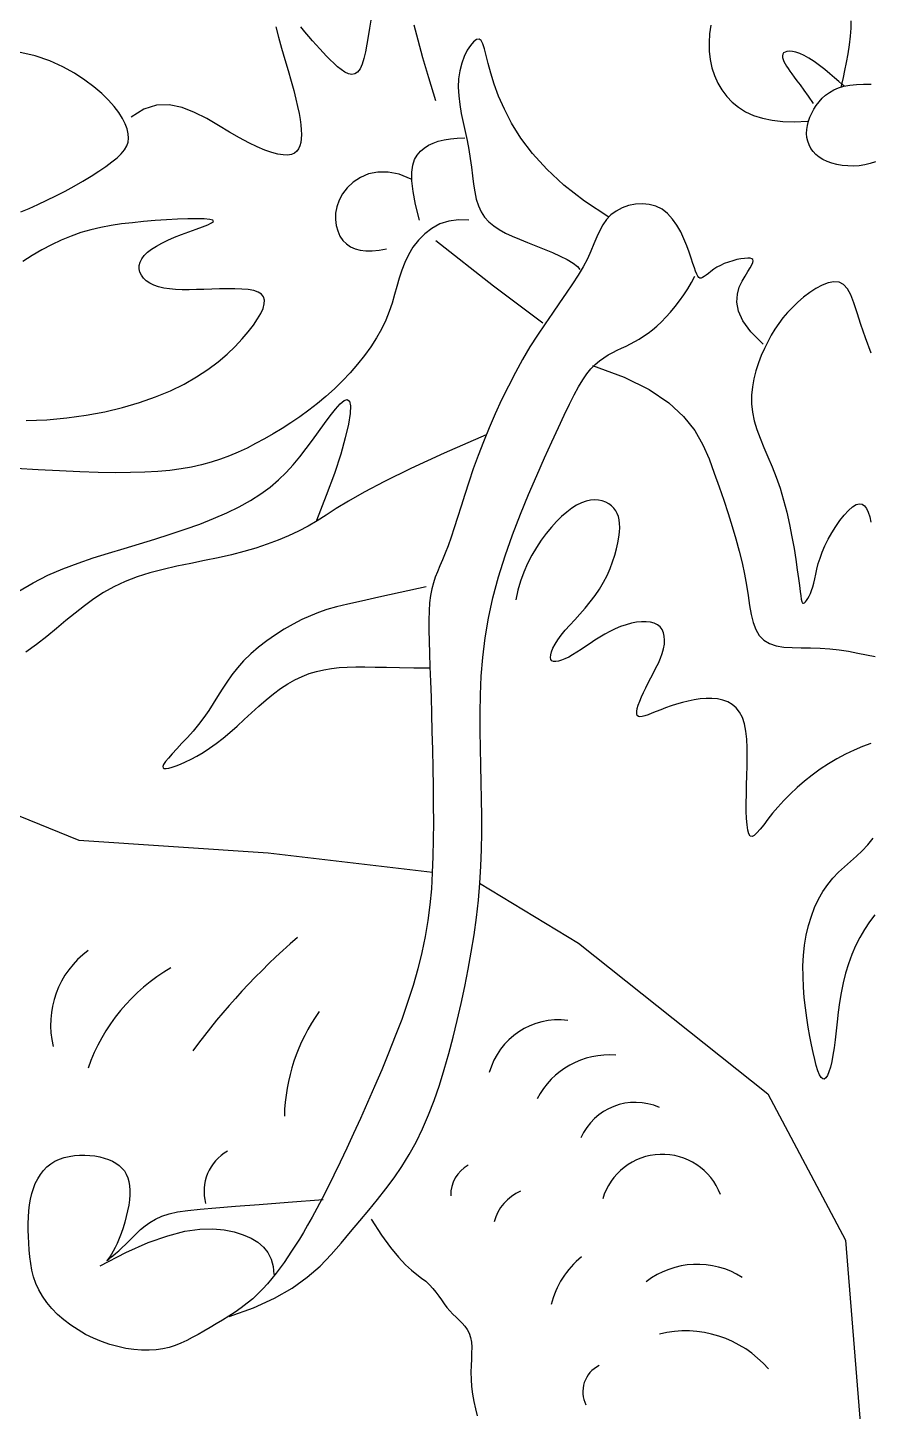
# Model space of a CAD drawing. Extents: x 2475 to 5335, y 627 to 2827.
# Drawn here: x 3657.5 to 3806.6, y 2127.4 to 2372.1 of the extents above; entities that cross this region are included whole.
import ezdxf

# ---------------------------------------------------------------- set-up
doc = ezdxf.new("R2010")
doc.units = 0
doc.header["$MEASUREMENT"] = 0
doc.layers.add('3', color=3, linetype='CONTINUOUS')
doc.layers.add('7', color=7, linetype='CONTINUOUS')

msp = doc.modelspace()

# ---------------------------------------------------------------- linework, layer by layer
at = {"layer": '3'}
for points in [[(3701.41, 2372.22), (3701.88, 2370.41), (3702.42, 2368.47), (3703, 2366.48), (3703.58, 2364.51), (3704.11, 2362.65), (3704.57, 2360.97), (3704.96, 2359.47), (3705.27, 2358.13), (3705.52, 2356.92), (3705.71, 2355.85), (3705.83, 2354.88), (3705.91, 2354), (3705.93, 2353.2), (3705.91, 2352.45), (3705.82, 2351.77), (3705.67, 2351.17), (3705.44, 2350.65), (3705.12, 2350.22), (3704.7, 2349.89), (3704.16, 2349.66), (3703.5, 2349.56), (3702.71, 2349.58), (3701.77, 2349.72), (3700.7, 2350.01), (3699.48, 2350.43), (3698.13, 2351), (3696.62, 2351.72), (3694.98, 2352.59), (3693.19, 2353.62), (3691.25, 2354.79), (3689.19, 2356), (3687.04, 2357.09), (3684.83, 2357.95), (3682.57, 2358.42), (3680.3, 2358.39), (3678.05, 2357.7), (3675.83, 2356.23)], [(3718.19, 2373.44), (3717.96, 2371.98), (3717.74, 2370.54), (3717.51, 2369.14), (3717.26, 2367.84), (3716.99, 2366.65), (3716.67, 2365.63), (3716.3, 2364.81), (3715.88, 2364.23), (3715.39, 2363.91), (3714.85, 2363.82), (3714.26, 2363.94), (3713.64, 2364.23), (3712.99, 2364.66), (3712.33, 2365.18), (3711.67, 2365.78), (3711.03, 2366.41), (3710.4, 2367.05), (3709.79, 2367.7), (3709.17, 2368.36), (3708.55, 2369.05), (3707.92, 2369.77), (3707.26, 2370.54), (3706.56, 2371.35), (3705.81, 2372.23)], [(3729.72, 2359.14), (3728.47, 2363.22), (3727.43, 2366.78), (3726.59, 2369.86), (3725.9, 2372.53)], [(3778.37, 2372.54), (3778.13, 2370.99), (3778.03, 2369.45), (3778.07, 2367.92), (3778.24, 2366.43), (3778.55, 2364.99), (3779, 2363.61), (3779.59, 2362.3), (3780.3, 2361.07), (3781.16, 2359.94), (3782.14, 2358.92), (3783.26, 2358.01), (3784.51, 2357.23), (3785.92, 2356.58), (3787.47, 2356.07), (3789.2, 2355.71), (3791.09, 2355.5), (3793.17, 2355.44), (3795.43, 2355.56)], [(3801.42, 2361.58), (3801.58, 2362.26), (3801.8, 2363.26), (3802.07, 2364.51), (3802.36, 2365.93), (3802.64, 2367.47), (3802.89, 2369.05), (3803.07, 2370.59), (3803.17, 2372.02), (3803.17, 2373.3)], [(3760.3, 2338.56), (3756.01, 2341.39), (3752.37, 2344.23), (3749.32, 2347.06), (3746.81, 2349.85), (3744.76, 2352.57), (3743.12, 2355.18), (3741.83, 2357.67), (3740.82, 2359.99), (3740.04, 2362.11), (3739.44, 2364.03), (3738.98, 2365.72), (3738.62, 2367.15), (3738.31, 2368.32), (3738.03, 2369.21), (3737.73, 2369.79), (3737.36, 2370.05), (3736.91, 2369.98), (3736.39, 2369.6), (3735.83, 2368.95), (3735.27, 2368.08), (3734.75, 2367.01), (3734.29, 2365.79), (3733.94, 2364.44), (3733.72, 2363.02), (3733.67, 2361.54), (3733.75, 2360.03), (3733.95, 2358.48), (3734.22, 2356.91), (3734.55, 2355.32), (3734.9, 2353.72), (3735.24, 2352.12), (3735.54, 2350.53), (3735.79, 2348.95), (3735.99, 2347.39), (3736.17, 2345.88), (3736.36, 2344.42), (3736.59, 2343.04), (3736.87, 2341.75), (3737.25, 2340.56), (3737.73, 2339.49), (3738.34, 2338.56), (3739.09, 2337.74), (3739.95, 2337.02), (3740.94, 2336.37), (3742.03, 2335.77), (3743.23, 2335.21), (3744.53, 2334.66), (3745.92, 2334.1), (3747.39, 2333.52), (3748.88, 2332.92), (3750.35, 2332.3), (3751.72, 2331.68), (3752.96, 2331.07), (3753.98, 2330.46), (3754.75, 2329.87), (3755.21, 2329.31)], [(3656.3, 2339.49), (3657.79, 2340.12), (3659.33, 2340.81), (3660.9, 2341.56), (3662.51, 2342.36), (3664.12, 2343.2), (3665.71, 2344.07), (3667.26, 2344.95), (3668.73, 2345.84), (3670.1, 2346.71), (3671.34, 2347.55), (3672.43, 2348.35), (3673.34, 2349.09), (3674.08, 2349.8), (3674.64, 2350.49), (3675.04, 2351.16), (3675.28, 2351.86), (3675.37, 2352.57), (3675.31, 2353.34), (3675.1, 2354.17), (3674.76, 2355.07), (3674.27, 2356.04), (3673.62, 2357.07), (3672.8, 2358.16), (3671.81, 2359.29), (3670.62, 2360.45), (3669.24, 2361.63), (3667.64, 2362.83), (3665.82, 2364.03), (3663.76, 2365.18), (3661.43, 2366.22), (3658.83, 2367.1), (3655.93, 2367.76)], [(3801.91, 2361.73), (3801.53, 2362.07), (3800.97, 2362.57), (3800.25, 2363.2), (3799.42, 2363.91), (3798.51, 2364.66), (3797.56, 2365.4), (3796.61, 2366.09), (3795.69, 2366.69), (3794.85, 2367.17), (3794.08, 2367.52), (3793.38, 2367.76), (3792.78, 2367.89), (3792.25, 2367.93), (3791.82, 2367.89), (3791.48, 2367.78), (3791.23, 2367.61), (3791.09, 2367.39), (3791.03, 2367.13), (3791.05, 2366.82), (3791.14, 2366.48), (3791.29, 2366.11), (3791.49, 2365.71), (3791.74, 2365.29), (3792.02, 2364.86), (3792.33, 2364.41), (3792.68, 2363.92), (3793.09, 2363.36), (3793.56, 2362.71), (3794.13, 2361.95), (3794.79, 2361.04), (3795.57, 2359.97), (3796.48, 2358.7)], [(3807.47, 2348.34), (3806.54, 2348.04), (3805.57, 2347.82), (3804.57, 2347.68), (3803.57, 2347.62), (3802.57, 2347.63), (3801.59, 2347.71), (3800.65, 2347.87), (3799.76, 2348.1), (3798.93, 2348.39), (3798.18, 2348.75), (3797.52, 2349.17), (3796.94, 2349.65), (3796.45, 2350.17), (3796.04, 2350.74), (3795.72, 2351.35), (3795.49, 2352), (3795.34, 2352.67), (3795.29, 2353.37), (3795.32, 2354.09), (3795.43, 2354.81), (3795.62, 2355.54), (3795.87, 2356.27), (3796.19, 2356.98), (3796.57, 2357.68), (3797.01, 2358.35), (3797.49, 2358.99), (3798.03, 2359.59), (3798.64, 2360.14), (3799.32, 2360.63), (3800.09, 2361.07), (3800.94, 2361.43), (3801.89, 2361.73), (3802.95, 2361.93), (3804.12, 2362.05), (3805.38, 2362.1), (3806.72, 2362.07)], [(3726.81, 2338.04), (3726.12, 2340.79), (3725.68, 2343.09), (3725.47, 2344.98), (3725.46, 2346.52), (3725.63, 2347.76), (3725.96, 2348.76), (3726.42, 2349.56), (3726.99, 2350.23), (3727.64, 2350.8), (3728.39, 2351.29), (3729.22, 2351.69), (3730.15, 2352.02), (3731.17, 2352.27), (3732.29, 2352.45), (3733.5, 2352.55), (3734.82, 2352.59)], [(3725.35, 2345.31), (3723.23, 2346.16), (3721.27, 2346.55), (3719.46, 2346.55), (3717.82, 2346.22), (3716.37, 2345.61), (3715.11, 2344.78), (3714.05, 2343.79), (3713.21, 2342.71), (3712.59, 2341.58), (3712.19, 2340.43), (3711.98, 2339.29), (3711.95, 2338.18), (3712.07, 2337.11), (3712.35, 2336.13), (3712.75, 2335.24), (3713.27, 2334.46), (3713.89, 2333.83), (3714.6, 2333.33), (3715.42, 2332.97), (3716.33, 2332.73), (3717.34, 2332.61), (3718.45, 2332.61), (3719.67, 2332.73), (3720.98, 2332.95)], [(3787.58, 2316.12), (3785.44, 2318.27), (3784.03, 2320.23), (3783.24, 2321.98), (3782.95, 2323.56), (3783.04, 2324.95), (3783.39, 2326.18), (3783.9, 2327.25), (3784.44, 2328.17), (3784.91, 2328.95), (3785.3, 2329.6), (3785.59, 2330.12), (3785.77, 2330.54), (3785.85, 2330.86), (3785.8, 2331.08), (3785.63, 2331.23), (3785.32, 2331.31), (3784.87, 2331.33), (3784.32, 2331.29), (3783.67, 2331.2), (3782.96, 2331.06), (3782.22, 2330.87), (3781.47, 2330.64), (3780.73, 2330.37), (3780.04, 2330.05), (3779.41, 2329.71), (3778.86, 2329.35), (3778.36, 2328.99), (3777.92, 2328.64), (3777.53, 2328.33), (3777.19, 2328.08), (3776.9, 2327.89), (3776.65, 2327.79), (3776.43, 2327.8), (3776.23, 2327.92), (3776.05, 2328.16), (3775.86, 2328.52), (3775.66, 2329.01), (3775.44, 2329.63), (3775.19, 2330.4), (3774.89, 2331.31), (3774.53, 2332.37), (3774.1, 2333.53), (3773.6, 2334.75), (3773.02, 2335.97), (3772.35, 2337.15), (3771.58, 2338.25), (3770.71, 2339.2), (3769.73, 2339.97), (3768.64, 2340.52), (3767.47, 2340.84), (3766.25, 2340.96), (3765.02, 2340.88), (3763.81, 2340.63), (3762.66, 2340.22), (3761.61, 2339.66), (3760.69, 2338.97), (3759.91, 2338.16), (3759.27, 2337.24), (3758.7, 2336.21), (3758.19, 2335.09), (3757.68, 2333.88), (3757.13, 2332.59), (3756.52, 2331.23), (3755.78, 2329.8), (3754.91, 2328.31), (3753.9, 2326.76), (3752.79, 2325.13), (3751.59, 2323.42), (3750.32, 2321.62), (3749.02, 2319.72), (3747.69, 2317.72), (3746.36, 2315.62), (3745.05, 2313.39), (3743.78, 2311.08), (3742.54, 2308.69), (3741.35, 2306.25), (3740.21, 2303.78), (3739.13, 2301.3), (3738.12, 2298.83), (3737.18, 2296.41), (3736.33, 2294.04), (3735.55, 2291.74), (3734.83, 2289.54), (3734.17, 2287.45), (3733.55, 2285.47), (3732.98, 2283.64), (3732.43, 2281.97), (3731.91, 2280.46), (3731.39, 2279.14), (3730.9, 2277.96), (3730.44, 2276.89), (3730, 2275.88), (3729.61, 2274.9), (3729.27, 2273.89), (3728.99, 2272.83), (3728.76, 2271.67), (3728.61, 2270.38), (3728.52, 2268.93), (3728.48, 2267.32), (3728.48, 2265.54), (3728.52, 2263.57), (3728.59, 2261.42), (3728.67, 2259.06), (3728.76, 2256.48), (3728.86, 2253.69), (3728.95, 2250.72), (3729.03, 2247.62), (3729.11, 2244.41), (3729.17, 2241.16), (3729.22, 2237.89), (3729.26, 2234.66), (3729.27, 2231.5), (3729.25, 2228.45), (3729.2, 2225.49), (3729.09, 2222.61), (3728.92, 2219.77), (3728.66, 2216.97), (3728.31, 2214.18), (3727.85, 2211.37), (3727.26, 2208.52), (3726.53, 2205.62), (3725.68, 2202.68), (3724.72, 2199.7), (3723.67, 2196.71), (3722.54, 2193.72), (3721.36, 2190.73), (3720.14, 2187.78), (3718.89, 2184.86), (3717.64, 2181.99), (3716.39, 2179.2), (3715.16, 2176.5), (3713.95, 2173.91), (3712.78, 2171.45), (3711.66, 2169.14), (3710.59, 2166.99), (3709.6, 2165.04), (3708.68, 2163.29), (3707.83, 2161.72), (3707.03, 2160.3), (3706.29, 2159.02), (3705.57, 2157.85), (3704.89, 2156.76), (3704.21, 2155.73), (3703.54, 2154.73), (3702.87, 2153.74), (3702.18, 2152.77), (3701.46, 2151.81), (3700.72, 2150.86), (3699.94, 2149.94), (3699.12, 2149.03), (3698.24, 2148.16), (3697.32, 2147.31), (3696.33, 2146.5), (3695.28, 2145.71), (3694.21, 2144.96), (3693.1, 2144.23), (3691.99, 2143.54), (3690.87, 2142.87), (3689.77, 2142.22), (3688.7, 2141.6), (3687.66, 2141.01), (3686.64, 2140.45), (3685.64, 2139.93), (3684.63, 2139.46), (3683.6, 2139.05), (3682.54, 2138.71), (3681.43, 2138.45), (3680.25, 2138.28), (3678.99, 2138.2), (3677.67, 2138.21), (3676.3, 2138.32), (3674.89, 2138.53), (3673.46, 2138.84), (3672.02, 2139.24), (3670.58, 2139.73), (3669.15, 2140.32), (3667.77, 2141.01), (3666.42, 2141.78), (3665.14, 2142.63), (3663.93, 2143.55), (3662.81, 2144.53), (3661.79, 2145.56), (3660.88, 2146.63), (3660.11, 2147.74), (3659.47, 2148.87), (3658.97, 2150.02), (3658.57, 2151.19), (3658.27, 2152.36), (3658.06, 2153.55), (3657.9, 2154.74), (3657.79, 2155.93), (3657.72, 2157.12), (3657.67, 2158.29), (3657.63, 2159.46), (3657.63, 2160.61), (3657.66, 2161.73), (3657.73, 2162.83), (3657.84, 2163.89), (3658.01, 2164.91), (3658.23, 2165.9), (3658.52, 2166.83), (3658.87, 2167.71), (3659.29, 2168.54), (3659.77, 2169.3), (3660.31, 2169.99), (3660.92, 2170.61), (3661.59, 2171.15), (3662.33, 2171.61), (3663.13, 2171.98), (3663.97, 2172.27), (3664.86, 2172.48), (3665.77, 2172.62), (3666.7, 2172.69), (3667.62, 2172.7), (3668.53, 2172.65), (3669.41, 2172.55), (3670.25, 2172.39), (3671.05, 2172.19), (3671.8, 2171.94), (3672.49, 2171.64), (3673.13, 2171.29), (3673.69, 2170.88), (3674.19, 2170.42), (3674.62, 2169.9), (3674.96, 2169.33), (3675.23, 2168.71), (3675.42, 2168.03), (3675.54, 2167.29), (3675.6, 2166.51), (3675.59, 2165.67), (3675.52, 2164.79), (3675.38, 2163.85), (3675.2, 2162.87), (3674.96, 2161.86), (3674.69, 2160.85), (3674.38, 2159.84), (3674.05, 2158.87), (3673.7, 2157.95), (3673.35, 2157.1), (3672.99, 2156.35), (3672.65, 2155.7), (3672.33, 2155.16), (3672.04, 2154.73), (3671.8, 2154.41), (3671.63, 2154.19), (3671.53, 2154.07), (3671.53, 2154.05), (3671.63, 2154.13), (3671.85, 2154.31), (3672.17, 2154.57), (3672.58, 2154.91), (3673.07, 2155.33), (3673.62, 2155.8), (3674.21, 2156.34), (3674.83, 2156.92), (3675.47, 2157.54), (3676.11, 2158.19), (3676.78, 2158.86), (3677.49, 2159.53), (3678.27, 2160.18), (3679.15, 2160.81), (3680.14, 2161.38), (3681.26, 2161.89), (3682.55, 2162.32), (3684.04, 2162.66), (3685.83, 2162.93), (3688.05, 2163.17), (3690.82, 2163.4), (3694.25, 2163.66), (3698.48, 2163.97), (3703.61, 2164.37), (3709.77, 2164.87)], [(3735.54, 2338.04), (3733.7, 2338.13), (3732, 2337.89), (3730.44, 2337.37), (3729.02, 2336.59), (3727.75, 2335.62), (3726.63, 2334.49), (3725.67, 2333.24), (3724.86, 2331.92), (3724.21, 2330.56), (3723.67, 2329.18), (3723.22, 2327.77), (3722.82, 2326.33), (3722.41, 2324.87), (3721.98, 2323.38), (3721.47, 2321.87), (3720.86, 2320.34), (3720.1, 2318.78), (3719.21, 2317.22), (3718.2, 2315.65), (3717.08, 2314.09), (3715.86, 2312.56), (3714.56, 2311.06), (3713.19, 2309.61), (3711.76, 2308.21), (3710.28, 2306.88), (3708.76, 2305.62), (3707.22, 2304.42), (3705.66, 2303.29), (3704.08, 2302.22), (3702.51, 2301.21), (3700.93, 2300.26), (3699.38, 2299.36), (3697.84, 2298.53), (3696.31, 2297.75), (3694.77, 2297.03), (3693.22, 2296.38), (3691.63, 2295.78), (3689.99, 2295.25), (3688.29, 2294.79), (3686.51, 2294.39), (3684.64, 2294.06), (3682.65, 2293.8), (3680.52, 2293.6), (3678.21, 2293.47), (3675.71, 2293.4), (3672.98, 2293.39), (3669.99, 2293.44), (3666.73, 2293.54), (3663.17, 2293.71), (3659.39, 2293.91), (3655.45, 2294.13)], [(3657.26, 2302.61), (3660.9, 2302.76), (3664.44, 2303.07), (3667.87, 2303.54), (3671.16, 2304.16), (3674.31, 2304.91), (3677.3, 2305.79), (3680.12, 2306.78), (3682.75, 2307.88), (3685.18, 2309.06), (3687.39, 2310.33), (3689.4, 2311.65), (3691.2, 2313), (3692.81, 2314.37), (3694.23, 2315.72), (3695.47, 2317.04), (3696.53, 2318.31), (3697.43, 2319.49), (3698.17, 2320.58), (3698.74, 2321.56), (3699.14, 2322.44), (3699.36, 2323.22), (3699.39, 2323.89), (3699.23, 2324.47), (3698.86, 2324.94), (3698.28, 2325.31), (3697.5, 2325.58), (3696.53, 2325.76), (3695.41, 2325.87), (3694.17, 2325.92), (3692.85, 2325.92), (3691.47, 2325.89), (3690.08, 2325.84), (3688.7, 2325.79), (3687.35, 2325.76), (3686.07, 2325.74), (3684.84, 2325.75), (3683.67, 2325.79), (3682.59, 2325.89), (3681.58, 2326.03), (3680.66, 2326.24), (3679.84, 2326.52), (3679.11, 2326.88), (3678.5, 2327.3), (3678, 2327.78), (3677.62, 2328.31), (3677.37, 2328.87), (3677.24, 2329.45), (3677.25, 2330.05), (3677.41, 2330.64), (3677.71, 2331.23), (3678.15, 2331.8), (3678.73, 2332.37), (3679.44, 2332.92), (3680.28, 2333.46), (3681.23, 2333.99), (3682.3, 2334.5), (3683.48, 2335.01), (3684.74, 2335.5), (3686.04, 2335.98), (3687.29, 2336.43), (3688.42, 2336.84), (3689.36, 2337.22), (3690.03, 2337.55), (3690.36, 2337.83), (3690.27, 2338.04), (3689.72, 2338.19), (3688.75, 2338.27), (3687.43, 2338.3), (3685.83, 2338.28), (3684.02, 2338.22), (3682.06, 2338.11), (3680.04, 2337.97), (3678.02, 2337.8), (3676.05, 2337.6), (3674.14, 2337.37), (3672.28, 2337.09), (3670.46, 2336.75), (3668.68, 2336.34), (3666.92, 2335.84), (3665.18, 2335.24), (3663.45, 2334.52), (3661.72, 2333.69), (3660.01, 2332.77), (3658.31, 2331.77), (3656.64, 2330.74)], [(3748.65, 2319.85), (3739.91, 2326.4), (3729.72, 2334.4)], [(3693.13, 2144.16), (3697.48, 2145.69), (3701.17, 2147.38), (3704.3, 2149.2), (3706.96, 2151.11), (3709.23, 2153.09), (3711.21, 2155.11), (3712.98, 2157.13), (3714.64, 2159.12), (3716.26, 2161.06), (3717.84, 2162.96), (3719.39, 2164.86), (3720.89, 2166.77), (3722.33, 2168.71), (3723.71, 2170.72), (3725.02, 2172.81), (3726.24, 2175.02), (3727.38, 2177.35), (3728.44, 2179.81), (3729.43, 2182.38), (3730.35, 2185.06), (3731.21, 2187.82), (3732.02, 2190.65), (3732.78, 2193.55), (3733.5, 2196.5), (3734.18, 2199.49), (3734.83, 2202.51), (3735.43, 2205.56), (3735.98, 2208.62), (3736.47, 2211.68), (3736.89, 2214.73), (3737.24, 2217.78), (3737.51, 2220.8), (3737.69, 2223.79), (3737.8, 2226.76), (3737.84, 2229.71), (3737.84, 2232.67), (3737.8, 2235.63), (3737.74, 2238.61), (3737.66, 2241.62), (3737.59, 2244.67), (3737.54, 2247.76), (3737.53, 2250.91), (3737.59, 2254.11), (3737.74, 2257.39), (3738.01, 2260.73), (3738.43, 2264.16), (3739.02, 2267.67), (3739.81, 2271.26), (3740.81, 2274.95), (3741.99, 2278.67), (3743.3, 2282.38), (3744.7, 2286.03), (3746.13, 2289.55), (3747.57, 2292.91), (3748.95, 2296.03), (3750.23, 2298.87), (3751.38, 2301.38), (3752.41, 2303.58), (3753.33, 2305.5), (3754.17, 2307.16), (3754.96, 2308.59), (3755.7, 2309.82), (3756.42, 2310.86), (3757.14, 2311.75), (3757.89, 2312.51), (3758.64, 2313.16), (3759.42, 2313.72), (3760.2, 2314.21), (3760.99, 2314.64), (3761.78, 2315.04), (3762.58, 2315.41), (3763.37, 2315.78), (3764.15, 2316.17), (3764.93, 2316.58), (3765.7, 2317.02), (3766.47, 2317.51), (3767.25, 2318.05), (3768.03, 2318.64), (3768.81, 2319.31), (3769.61, 2320.05), (3770.41, 2320.88), (3771.22, 2321.78), (3772.02, 2322.75), (3772.8, 2323.77), (3773.55, 2324.83), (3774.26, 2325.93), (3774.92, 2327.04), (3775.52, 2328.17)], [(3806.74, 2314.53), (3805.71, 2317.21), (3804.89, 2319.6), (3804.22, 2321.67), (3803.64, 2323.42), (3803.09, 2324.84), (3802.51, 2325.92), (3801.84, 2326.66), (3801.05, 2327.06), (3800.13, 2327.14), (3799.12, 2326.96), (3798.05, 2326.55), (3796.95, 2325.96), (3795.84, 2325.23), (3794.76, 2324.41), (3793.74, 2323.53), (3792.79, 2322.62), (3791.91, 2321.7), (3791.11, 2320.76), (3790.36, 2319.77), (3789.67, 2318.75), (3789.02, 2317.68), (3788.41, 2316.55), (3787.83, 2315.36), (3787.28, 2314.11), (3786.77, 2312.79), (3786.33, 2311.41), (3785.96, 2310), (3785.7, 2308.55), (3785.55, 2307.07), (3785.54, 2305.57), (3785.7, 2304.07), (3786.01, 2302.56), (3786.48, 2301.03), (3787.06, 2299.47), (3787.72, 2297.87), (3788.44, 2296.2), (3789.18, 2294.44), (3789.91, 2292.59), (3790.6, 2290.63), (3791.22, 2288.55), (3791.78, 2286.39), (3792.27, 2284.21), (3792.7, 2282.05), (3793.07, 2279.96), (3793.39, 2278.01), (3793.65, 2276.23), (3793.86, 2274.69), (3794.03, 2273.41), (3794.16, 2272.39), (3794.26, 2271.61), (3794.35, 2271.03), (3794.43, 2270.63), (3794.52, 2270.4), (3794.62, 2270.29), (3794.74, 2270.29), (3794.9, 2270.38), (3795.09, 2270.55), (3795.29, 2270.8), (3795.51, 2271.12), (3795.74, 2271.53), (3795.96, 2272), (3796.18, 2272.56), (3796.38, 2273.18), (3796.56, 2273.87), (3796.73, 2274.64), (3796.91, 2275.46), (3797.12, 2276.35), (3797.36, 2277.3), (3797.67, 2278.3), (3798.05, 2279.36), (3798.51, 2280.46), (3799.08, 2281.61), (3799.73, 2282.76), (3800.44, 2283.89), (3801.18, 2284.95), (3801.94, 2285.9), (3802.68, 2286.71), (3803.39, 2287.34), (3804.04, 2287.74), (3804.62, 2287.9), (3805.11, 2287.82), (3805.54, 2287.53), (3805.9, 2287.04), (3806.2, 2286.38), (3806.45, 2285.57), (3806.65, 2284.64)], [(3757.42, 2312.35), (3763.01, 2310.29), (3767.46, 2308.08), (3770.91, 2305.75), (3773.54, 2303.34), (3775.5, 2300.86), (3776.96, 2298.34), (3778.06, 2295.82), (3778.97, 2293.33), (3779.83, 2290.89), (3780.65, 2288.5), (3781.42, 2286.16), (3782.14, 2283.89), (3782.79, 2281.68), (3783.38, 2279.53), (3783.89, 2277.45), (3784.31, 2275.44), (3784.65, 2273.5), (3784.93, 2271.66), (3785.2, 2269.92), (3785.49, 2268.33), (3785.85, 2266.9), (3786.31, 2265.64), (3786.92, 2264.59), (3787.71, 2263.76), (3788.71, 2263.17), (3789.9, 2262.79), (3791.26, 2262.56), (3792.75, 2262.45), (3794.34, 2262.4), (3795.99, 2262.39), (3797.69, 2262.35), (3799.39, 2262.26), (3801.08, 2262.07), (3802.73, 2261.8), (3804.34, 2261.5), (3805.9, 2261.17), (3807.4, 2260.87)], [(3655.93, 2272.45), (3658.5, 2273.93), (3661.11, 2275.24), (3663.75, 2276.38), (3666.42, 2277.4), (3669.12, 2278.33), (3671.83, 2279.18), (3674.56, 2280), (3677.29, 2280.81), (3680.01, 2281.64), (3682.71, 2282.5), (3685.36, 2283.39), (3687.94, 2284.31), (3690.41, 2285.28), (3692.75, 2286.29), (3694.94, 2287.34), (3696.95, 2288.45), (3698.76, 2289.62), (3700.4, 2290.83), (3701.88, 2292.1), (3703.23, 2293.42), (3704.48, 2294.79), (3705.65, 2296.19), (3706.78, 2297.64), (3707.87, 2299.12), (3708.96, 2300.63), (3710.02, 2302.09), (3711.03, 2303.45), (3711.97, 2304.62), (3712.8, 2305.54), (3713.5, 2306.13), (3714.05, 2306.32), (3714.43, 2306.03), (3714.59, 2305.21), (3714.54, 2303.86), (3714.25, 2301.98), (3713.7, 2299.58), (3712.88, 2296.66), (3711.76, 2293.24), (3710.34, 2289.33), (3708.6, 2284.93)], [(3738.62, 2300.07), (3731.19, 2296.85), (3725.26, 2294.13), (3720.61, 2291.85), (3717.01, 2289.96), (3714.25, 2288.37), (3712.09, 2287.04), (3710.32, 2285.89), (3708.72, 2284.87), (3707.1, 2283.93), (3705.41, 2283.04), (3703.65, 2282.21), (3701.82, 2281.44), (3699.9, 2280.72), (3697.88, 2280.06), (3695.77, 2279.44), (3693.55, 2278.87), (3691.22, 2278.35), (3688.82, 2277.84), (3686.37, 2277.34), (3683.92, 2276.83), (3681.49, 2276.27), (3679.13, 2275.65), (3676.87, 2274.95), (3674.74, 2274.14), (3672.77, 2273.22), (3670.94, 2272.19), (3669.21, 2271.05), (3667.55, 2269.84), (3665.92, 2268.56), (3664.29, 2267.22), (3662.63, 2265.85), (3660.9, 2264.44), (3659.08, 2263.03), (3657.19, 2261.63)], [(3635.32, 2294.65), (3629.99, 2280.95), (3628.47, 2259.64), (3638.37, 2239.85), (3666.56, 2228.43), (3700.08, 2226.15), (3729.1, 2222.74)], [(3806.65, 2245.48), (3805.19, 2244.94), (3803.69, 2244.31), (3802.17, 2243.6), (3800.65, 2242.8), (3799.16, 2241.9), (3797.7, 2240.93), (3796.28, 2239.9), (3794.92, 2238.81), (3793.62, 2237.69), (3792.4, 2236.55), (3791.26, 2235.4), (3790.22, 2234.26), (3789.28, 2233.15), (3788.45, 2232.1), (3787.71, 2231.14), (3787.06, 2230.32), (3786.5, 2229.67), (3786.03, 2229.23), (3785.64, 2229.03), (3785.32, 2229.11), (3785.07, 2229.5), (3784.88, 2230.17), (3784.75, 2231.09), (3784.67, 2232.22), (3784.63, 2233.53), (3784.63, 2234.97), (3784.65, 2236.53), (3784.69, 2238.15), (3784.74, 2239.81), (3784.78, 2241.48), (3784.8, 2243.13), (3784.78, 2244.73), (3784.7, 2246.25), (3784.55, 2247.67), (3784.3, 2248.95), (3783.94, 2250.08), (3783.45, 2251.02), (3782.85, 2251.79), (3782.14, 2252.4), (3781.34, 2252.86), (3780.47, 2253.18), (3779.53, 2253.38), (3778.55, 2253.47), (3777.53, 2253.47), (3776.48, 2253.38), (3775.42, 2253.23), (3774.36, 2253.01), (3773.32, 2252.75), (3772.29, 2252.45), (3771.31, 2252.13), (3770.36, 2251.79), (3769.48, 2251.46), (3768.67, 2251.14), (3767.93, 2250.84), (3767.28, 2250.59), (3766.7, 2250.39), (3766.22, 2250.27), (3765.82, 2250.22), (3765.53, 2250.28), (3765.34, 2250.46), (3765.25, 2250.75), (3765.25, 2251.17), (3765.35, 2251.68), (3765.52, 2252.29), (3765.77, 2252.98), (3766.08, 2253.72), (3766.44, 2254.52), (3766.84, 2255.35), (3767.28, 2256.21), (3767.74, 2257.08), (3768.2, 2257.97), (3768.65, 2258.85), (3769.07, 2259.73), (3769.44, 2260.6), (3769.75, 2261.44), (3769.99, 2262.26), (3770.13, 2263.04), (3770.17, 2263.78), (3770.12, 2264.46), (3769.97, 2265.08), (3769.72, 2265.63), (3769.37, 2266.11), (3768.91, 2266.49), (3768.35, 2266.78), (3767.69, 2266.96), (3766.94, 2267.04), (3766.11, 2267.03), (3765.23, 2266.93), (3764.3, 2266.75), (3763.35, 2266.49), (3762.39, 2266.17), (3761.44, 2265.77), (3760.51, 2265.32), (3759.6, 2264.83), (3758.72, 2264.3), (3757.86, 2263.75), (3757.02, 2263.19), (3756.21, 2262.65), (3755.42, 2262.12), (3754.65, 2261.63), (3753.91, 2261.18), (3753.21, 2260.79), (3752.54, 2260.47), (3751.94, 2260.22), (3751.39, 2260.05), (3750.92, 2259.97), (3750.54, 2259.99), (3750.25, 2260.12), (3750.07, 2260.37), (3750, 2260.72), (3750.03, 2261.18), (3750.18, 2261.72), (3750.43, 2262.35), (3750.8, 2263.05), (3751.29, 2263.82), (3751.89, 2264.64), (3752.6, 2265.51), (3753.41, 2266.43), (3754.28, 2267.39), (3755.19, 2268.39), (3756.11, 2269.44), (3757.01, 2270.52), (3757.88, 2271.64), (3758.67, 2272.8), (3759.38, 2274), (3760, 2275.21), (3760.53, 2276.42), (3760.98, 2277.62), (3761.36, 2278.79), (3761.66, 2279.92), (3761.9, 2280.98), (3762.07, 2281.97), (3762.18, 2282.86), (3762.23, 2283.67), (3762.22, 2284.4), (3762.15, 2285.06), (3762.01, 2285.65), (3761.8, 2286.19), (3761.53, 2286.67), (3761.19, 2287.12), (3760.78, 2287.52), (3760.3, 2287.88), (3759.76, 2288.18), (3759.16, 2288.4), (3758.51, 2288.55), (3757.81, 2288.6), (3757.07, 2288.54), (3756.29, 2288.37), (3755.47, 2288.07), (3754.62, 2287.65), (3753.75, 2287.1), (3752.86, 2286.43), (3751.96, 2285.65), (3751.06, 2284.76), (3750.15, 2283.76), (3749.25, 2282.66), (3748.36, 2281.46), (3747.5, 2280.16), (3746.69, 2278.78), (3745.93, 2277.33), (3745.26, 2275.81), (3744.67, 2274.23), (3744.2, 2272.6), (3743.84, 2270.92)], [(3728.01, 2273.18), (3723.39, 2272.17), (3719.63, 2271.35), (3716.59, 2270.69), (3714.14, 2270.14), (3712.14, 2269.65), (3710.46, 2269.18), (3708.97, 2268.68), (3707.52, 2268.1), (3706.03, 2267.4), (3704.48, 2266.59), (3702.9, 2265.69), (3701.33, 2264.7), (3699.8, 2263.63), (3698.33, 2262.51), (3696.96, 2261.33), (3695.71, 2260.12), (3694.6, 2258.89), (3693.62, 2257.64), (3692.73, 2256.37), (3691.91, 2255.1), (3691.12, 2253.83), (3690.34, 2252.57), (3689.53, 2251.31), (3688.67, 2250.08), (3687.74, 2248.87), (3686.76, 2247.7), (3685.77, 2246.58), (3684.81, 2245.53), (3683.9, 2244.56), (3683.09, 2243.69), (3682.4, 2242.93), (3681.89, 2242.29), (3681.56, 2241.8), (3681.42, 2241.44), (3681.46, 2241.2), (3681.65, 2241.07), (3681.99, 2241.05), (3682.47, 2241.13), (3683.07, 2241.3), (3683.77, 2241.54), (3684.57, 2241.86), (3685.46, 2242.25), (3686.42, 2242.73), (3687.45, 2243.28), (3688.54, 2243.93), (3689.67, 2244.67), (3690.85, 2245.5), (3692.07, 2246.44), (3693.3, 2247.47), (3694.56, 2248.59), (3695.83, 2249.75), (3697.11, 2250.93), (3698.4, 2252.09), (3699.68, 2253.22), (3700.97, 2254.27), (3702.25, 2255.23), (3703.51, 2256.06), (3704.78, 2256.77), (3706.04, 2257.36), (3707.31, 2257.86), (3708.6, 2258.25), (3709.91, 2258.55), (3711.24, 2258.78), (3712.61, 2258.93), (3714.03, 2259.02), (3715.54, 2259.05), (3717.17, 2259.05), (3718.97, 2259.02), (3720.99, 2258.97), (3723.26, 2258.92), (3725.84, 2258.88), (3728.76, 2258.87)], [(3807.35, 2215.17), (3806.42, 2213.94), (3805.54, 2212.61), (3804.72, 2211.21), (3803.96, 2209.72), (3803.28, 2208.17), (3802.68, 2206.55), (3802.16, 2204.88), (3801.73, 2203.17), (3801.38, 2201.43), (3801.1, 2199.68), (3800.87, 2197.96), (3800.67, 2196.28), (3800.5, 2194.66), (3800.33, 2193.12), (3800.15, 2191.7), (3799.95, 2190.4), (3799.73, 2189.25), (3799.49, 2188.25), (3799.24, 2187.43), (3798.97, 2186.8), (3798.7, 2186.37), (3798.42, 2186.15), (3798.14, 2186.17), (3797.85, 2186.44), (3797.57, 2186.93), (3797.29, 2187.63), (3797.01, 2188.53), (3796.72, 2189.6), (3796.44, 2190.84), (3796.16, 2192.21), (3795.87, 2193.71), (3795.59, 2195.31), (3795.33, 2197), (3795.09, 2198.77), (3794.89, 2200.58), (3794.74, 2202.43), (3794.66, 2204.3), (3794.65, 2206.17), (3794.74, 2208.02), (3794.94, 2209.84), (3795.23, 2211.61), (3795.63, 2213.32), (3796.13, 2214.96), (3796.71, 2216.51), (3797.39, 2217.98), (3798.16, 2219.34), (3799.02, 2220.57), (3799.95, 2221.69), (3800.95, 2222.72), (3801.98, 2223.68), (3803.04, 2224.61), (3804.1, 2225.55), (3805.13, 2226.52), (3806.13, 2227.58), (3807.06, 2228.74)], [(3737.41, 2220.82), (3754.93, 2210.17), (3788.45, 2183.53), (3802.16, 2157.65), (3805.21, 2119.6), (3799.12, 2086.87), (3785.4, 2066.33), (3766.36, 2052.63), (3758.51, 2036.69), (3747.15, 2032.43), (3717.31, 2032.43), (3706.66, 2034.56)], [(3718.25, 2161.36), (3720.09, 2158.56), (3721.71, 2156.34), (3723.12, 2154.63), (3724.36, 2153.33), (3725.43, 2152.35), (3726.37, 2151.59), (3727.19, 2150.97), (3727.92, 2150.39), (3728.57, 2149.78), (3729.16, 2149.14), (3729.71, 2148.46), (3730.22, 2147.78), (3730.71, 2147.1), (3731.19, 2146.43), (3731.68, 2145.78), (3732.19, 2145.17), (3732.73, 2144.6), (3733.28, 2144.07), (3733.82, 2143.54), (3734.35, 2143.01), (3734.83, 2142.46), (3735.26, 2141.86), (3735.6, 2141.2), (3735.85, 2140.47), (3735.99, 2139.64), (3736.05, 2138.72), (3736.04, 2137.71), (3736, 2136.64), (3735.96, 2135.5), (3735.93, 2134.3), (3735.94, 2133.05), (3736.03, 2131.76), (3736.2, 2130.44), (3736.44, 2129.12), (3736.72, 2127.82), (3737.01, 2126.58)], [(3670.35, 2153.11), (3674.86, 2155.47), (3678.82, 2157.23), (3682.29, 2158.46), (3685.31, 2159.23), (3687.94, 2159.61), (3690.24, 2159.67), (3692.25, 2159.49), (3694.03, 2159.12), (3695.62, 2158.63), (3697.02, 2158.03), (3698.23, 2157.31), (3699.23, 2156.45), (3700.02, 2155.46), (3700.6, 2154.32), (3700.95, 2153.03), (3701.07, 2151.57)]]:
    msp.add_lwpolyline(points, dxfattribs=at)
for centre, radius, start, end in [((3786.12, 2117.87), 123.5, 130.9208, 143.6026), ((3677.82, 2195.78), 16.25, 126.2815, 193.7151), ((3699.15, 2177.4), 32.74, 119.85, 160.9737), ((3736.03, 2178.82), 33.12, 144.431, 178.6642), ((3751.45, 2183.9), 12.74, 82.7811, 164.5454), ((3760.38, 2176.11), 14.32, 85.3577, 152.7022), ((3765.01, 2171.49), 10.54, 66.26, 156.2018), ((3696.87, 2166.3), 8.16, 119.4631, 195.256), ((3769.77, 2161.87), 10.98, 20.5411, 163.6968), ((3738.38, 2165.66), 6.04, 119.2513, 181.2089), ((3747.76, 2158.98), 7.95, 112.8003, 165.9397), ((3765.82, 2142.2), 16.25, 129.4899, 165.5151), ((3775.97, 2138.62), 14.77, 57.4991, 127.7008), ((3773.88, 2122.29), 19.33, 40.6905, 103.8538), ((3760.88, 2130.85), 5.17, 116.5188, 206.5766)]:
    msp.add_arc(centre, radius, start, end, dxfattribs=at)
at = {"layer": '7'}
for radius in [640, 600]:
    msp.add_circle((3904.88, 1987.44), radius, dxfattribs=at)

doc.saveas('drawing.dxf')
